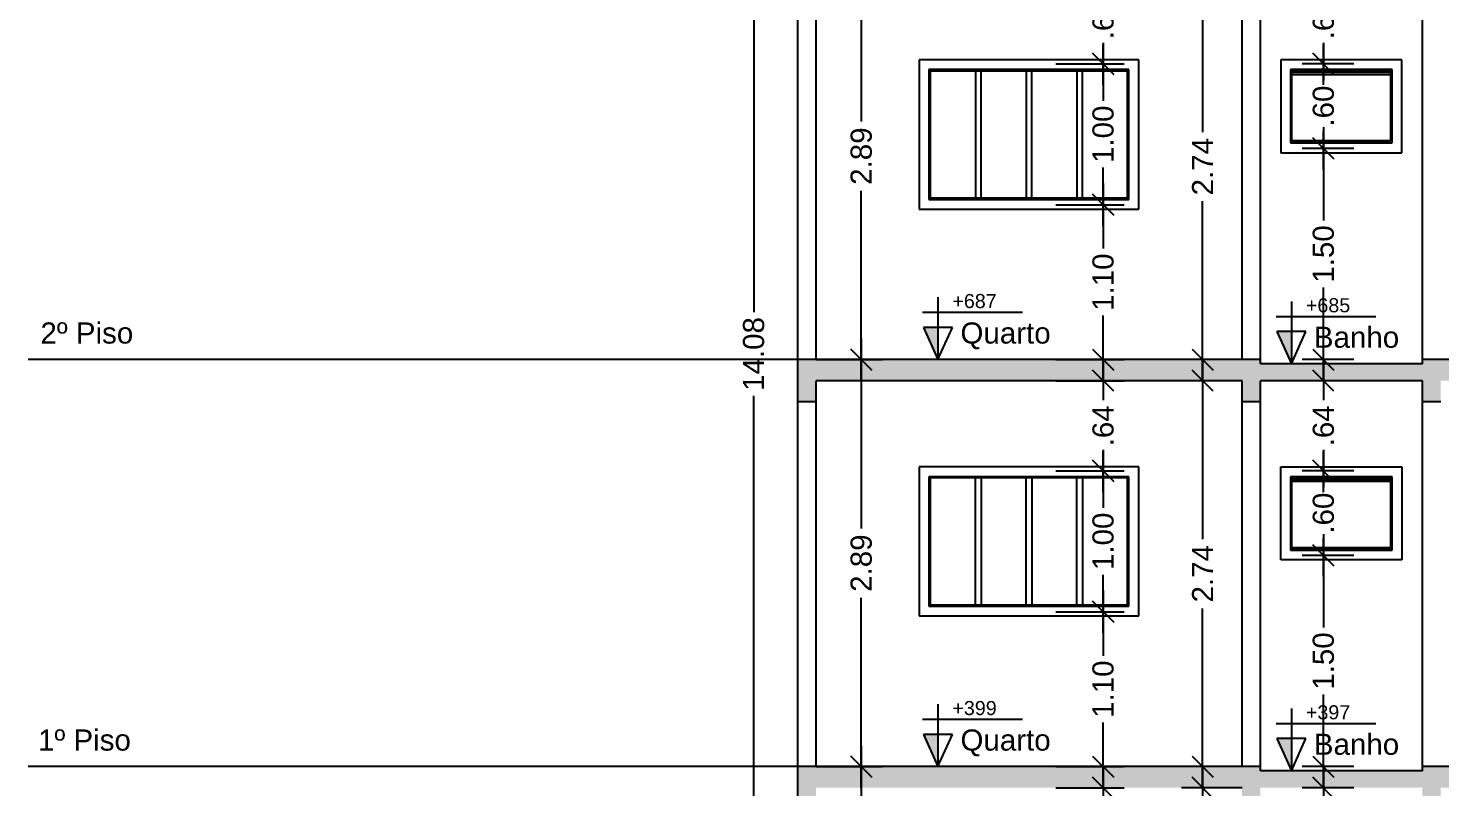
# Model space of a CAD drawing. Extents: x -120 to 1117, y 5 to 675.
# Drawn here: x 99.54 to 109.57, y 88.27 to 93.66 of the extents above; entities that cross this region are included whole.
import ezdxf
from ezdxf.enums import TextEntityAlignment as Align

# ---------------------------------------------------------------- set-up
doc = ezdxf.new("R2010")
doc.units = 0
doc.header["$MEASUREMENT"] = 0
doc.layers.get('0').update_dxf_attribs({"linetype": 'CONTINUOUS'})
doc.layers.get('DEFPOINTS').update_dxf_attribs({"linetype": 'CONTINUOUS'})
for name, color, linetype in [('cota', 1, 'CONTINUOUS'), ('LINVISTA', 4, 'CONTINUOUS'), ('nivel', 4, 'CONTINUOUS'), ('parede', 2, 'CONTINUOUS'), ('texto', 7, 'CONTINUOUS')]:
    doc.layers.add(name, color=color, linetype=linetype)
doc.styles.add('PADRAO_TXT', font='arial.ttf')
doc.styles.get("Standard").update_dxf_attribs({"font": 'arial.ttf'})
doc.dimstyles.new('cotass', dxfattribs={"dimtxt": 0.15, "dimasz": 0.15, "dimexe": 0.15, "dimexo": 0, "dimgap": 0.05, "dimtad": 0, "dimzin": 4, "dimdsep": 46, "dimtxsty": 'Standard', "dimblk": 'OBLIQUE', "dimcen": 0, "dimdle": 0.15, "dimclrd": 256, "dimclrt": 4, "dimadec": 0, "dimazin": 1, "dimtfac": 1, "dimtix": 1, "dimtofl": 0, "dimtmove": 0, "dimatfit": 3, "dimldrblk": 'OPEN30', "dimfxl": 0, "dimtolj": 1, "dimtzin": 0, "dimlwd": -1, "dimarcsym": 0})
pattern_1 = [(45, (89.25, 64.55), (0, 1.000005), [0.14142, -0.28285, 0.07071, -0.42426, 0.14142, -0.3535536]), (135, (89.9, 64.6), (-1.000005, 0), [0.141421, -0.21213, 0.07071, -0.35355, 0.141421, -0.4949816]), (63.435, (89.1, 64.4), (5e-11, 1), [0.1118, -0.4472, 0.1118, -0.447234]), (116.565, (89.1, 64.4), (-4e-10, 1), [0.1118, -0.4472, 0.1118, -0.447234]), (0, (89.1, 64.5), (0, 1), [0.05, -0.4, 0.1, -0.4, 0.05]), (0, (89.1, 64.65), (0, 1), [-0.15, 0.1, -0.4, 0, -0.35, 0]), (0, (89.1, 64.7), (0, 1), [-0.4, 0, -0.3, 0.1, -0.2, 0]), (0, (89.1, 64.85), (0, 1), [-0.2, 0, -0.25, 0.1, -0.45, 0]), (0, (89.1, 65), (0, 1), [-0.2, 0.1, -0.4, 0.1, -0.2, 0]), (0, (89.1, 65.25), (0, 1), [-0.15, 0.1, -0.2, 0, -0.55, 0]), (0, (89.1, 65.3), (0, 1), [-0.2, 0, -0.6, 0.1, -0.1, 0]), (90, (89.15, 64.6), (-1, 6e-17), [-0.3, 0, -0.3, 0, -0.4, 0]), (90, (89.25, 64.4), (-1, 6e-17), [-0.15, 0.1, -0.4, 0, -0.35, 0]), (90, (89.35, 64.4), (-1, 6e-17), [-0.4, 0, -0.35, 0.1, -0.15, 0]), (90, (89.9, 64.4), (-1, 6e-17), [-0.2, 0.1, -0.5, 0.1, -0.1, 0]), (90, (89.2, 64.5), (-1, 6e-17), [-0.3, 0, -0.35, 0, -0.35, 0]), (90, (89.3, 64.5), (-1, 6e-17), [-0.25, 0, -0.55, 0, -0.2, 0]), (90, (89.4, 64.55), (-1, 6e-17), [-0.5, 0, -0.15, 0, -0.35, 0]), (90, (89.45, 64.45), (-1, 6e-17), [-0.45, 0, -0.2, 0, -0.25, 0]), (90, (89.55, 64.6), (-1, 6e-17), [-0.4, 0, -0.15, 0, -0.4, 0]), (90, (89.6, 64.65), (-1, 6e-17), [-0.45, 0, -0.2, 0, -0.35, 0]), (90, (89.65, 64.4), (-1, 6e-17), [-0.6, 0, -0.25, 0, -0.15, 0]), (90, (89.7, 64.55), (-1, 6e-17), [-0.2, 0, -0.4, 0, -0.4, 0]), (90, (89.75, 64.5), (-1, 6e-17), [-0.45, 0, -0.25, 0, -0.3, 0]), (90, (89.8, 64.45), (-1, 6e-17), [-0.4, 0, -0.3, 0, -0.3, 0]), (90, (89.9, 64.5), (-1, 6e-17), [-0.3, 0, -0.3, 0, -0.4, 0]), (90, (90, 64.55), (-1, 6e-17), [-0.4, 0, -0.2, 0, -0.4, 0]), (90, (90.05, 64.6), (-1, 6e-17), [-0.15, 0, -0.6, 0, -0.25, 0])]

# ---------------------------------------------------------------- blocks, each defined once
blk = doc.blocks.new('_Oblique')
at = {"color": 0, "linetype": 'ByBlock', "lineweight": -2}
blk.add_line((-0.5, -0.5), (0.5, 0.5), dxfattribs=at)
blk = doc.blocks.new('*D603')
at = {"layer": 'cota', "transparency": 16777216}
for p, q in [((107.881, 88.422), (107.881, 87.148)), ((107.881, 85.382), (107.881, 86.656))]:
    blk.add_line(p, q, dxfattribs=at)
at = {"layer": 'cota', "color": 0, "lineweight": -2, "transparency": 16777216}
for p, q in [((108.162, 88.272), (107.731, 88.272)), ((108.162, 85.532), (107.731, 85.532))]:
    blk.add_line(p, q, dxfattribs=at)
at = {"layer": 'DEFPOINTS', "color": 0, "transparency": 16777216}
for p in [(107.881, 88.272), (108.162, 88.272), (108.162, 85.532)]:
    blk.add_point(p, dxfattribs=at)
at = {"layer": 'cota', "transparency": 16777216, "xscale": 0.15, "yscale": 0.15, "zscale": 0.15}
for p, rotation in [((107.881, 88.272), 90), ((107.881, 85.532), 270)]:
    blk.add_blockref('_Oblique', p, dxfattribs=dict(at, rotation=rotation))
at = {"layer": 'cota', "color": 4, "transparency": 16777216, "insert": (107.881, 86.902), "char_height": 0.15, "attachment_point": 5, "rotation": 90}
blk.add_mtext('\\A1;2.74', dxfattribs=at)
blk = doc.blocks.new('_Open30')
at = {"color": 0, "linetype": 'ByBlock', "lineweight": -2}
for p, q in [((-1, 0.268), (0, 0)), ((0, 0), (-1, -0.268)), ((0, 0), (-1, 0))]:
    blk.add_line(p, q, dxfattribs=at)
blk = doc.blocks.new('*D606')
at = {"layer": 'cota', "transparency": 16777216}
for p, q in [((107.175, 88.422), (107.175, 88.133)), ((107.175, 87.482), (107.175, 87.771))]:
    blk.add_line(p, q, dxfattribs=at)
at = {"layer": 'cota', "color": 0, "lineweight": -2, "transparency": 16777216}
for p, q in [((106.84, 88.272), (107.325, 88.272)), ((106.84, 87.632), (107.325, 87.632))]:
    blk.add_line(p, q, dxfattribs=at)
at = {"layer": 'DEFPOINTS', "color": 0, "transparency": 16777216}
for p in [(106.84, 88.272), (107.175, 88.272), (106.84, 87.632)]:
    blk.add_point(p, dxfattribs=at)
at = {"layer": 'cota', "transparency": 16777216, "xscale": 0.15, "yscale": 0.15, "zscale": 0.15}
for p, rotation in [((107.175, 88.272), 90), ((107.175, 87.632), 270)]:
    blk.add_blockref('_Oblique', p, dxfattribs=dict(at, rotation=rotation))
at = {"layer": 'cota', "color": 4, "transparency": 16777216, "insert": (107.175, 87.952), "char_height": 0.15, "attachment_point": 5, "rotation": 90}
blk.add_mtext('\\A1;.64', dxfattribs=at)
blk = doc.blocks.new('*D612')
at = {"layer": 'cota', "transparency": 16777216}
for p, q in [((108.739, 88.422), (108.739, 88.133)), ((108.739, 87.482), (108.739, 87.771))]:
    blk.add_line(p, q, dxfattribs=at)
at = {"layer": 'cota', "color": 0, "lineweight": -2, "transparency": 16777216}
for p, q in [((108.954, 88.272), (108.589, 88.272)), ((108.954, 87.632), (108.589, 87.632))]:
    blk.add_line(p, q, dxfattribs=at)
at = {"layer": 'DEFPOINTS', "color": 0, "transparency": 16777216}
for p in [(108.739, 88.272), (108.954, 88.272), (108.954, 87.632)]:
    blk.add_point(p, dxfattribs=at)
at = {"layer": 'cota', "transparency": 16777216, "xscale": 0.15, "yscale": 0.15, "zscale": 0.15}
for p, rotation in [((108.739, 88.272), 90), ((108.739, 87.632), 270)]:
    blk.add_blockref('_Oblique', p, dxfattribs=dict(at, rotation=rotation))
at = {"layer": 'cota', "color": 4, "transparency": 16777216, "insert": (108.739, 87.952), "char_height": 0.15, "attachment_point": 5, "rotation": 90}
blk.add_mtext('\\A1;.64', dxfattribs=at)
blk = doc.blocks.new('*D613')
at = {"layer": 'cota', "transparency": 16777216}
for p, q in [((105.458, 88.572), (105.458, 87.223)), ((105.458, 85.382), (105.458, 86.731))]:
    blk.add_line(p, q, dxfattribs=at)
at = {"layer": 'cota', "color": 0, "lineweight": -2, "transparency": 16777216}
for p, q in [((105.137, 88.422), (105.608, 88.422)), ((105.137, 85.532), (105.608, 85.532))]:
    blk.add_line(p, q, dxfattribs=at)
at = {"layer": 'DEFPOINTS', "color": 0, "transparency": 16777216}
for p in [(105.137, 88.422), (105.458, 88.422), (105.137, 85.532)]:
    blk.add_point(p, dxfattribs=at)
at = {"layer": 'cota', "transparency": 16777216, "xscale": 0.15, "yscale": 0.15, "zscale": 0.15}
for p, rotation in [((105.458, 88.422), 90), ((105.458, 85.532), 270)]:
    blk.add_blockref('_Oblique', p, dxfattribs=dict(at, rotation=rotation))
at = {"layer": 'cota', "color": 4, "transparency": 16777216, "insert": (105.458, 86.977), "char_height": 0.15, "attachment_point": 5, "rotation": 90}
blk.add_mtext('\\A1;2.89', dxfattribs=at)
blk = doc.blocks.new('*D634')
at = {"layer": 'cota', "transparency": 16777216}
for p, q in [((107.881, 91.312), (107.881, 90.038)), ((107.881, 88.272), (107.881, 89.546))]:
    blk.add_line(p, q, dxfattribs=at)
at = {"layer": 'cota', "color": 0, "lineweight": -2, "transparency": 16777216}
for p, q in [((108.162, 91.162), (107.731, 91.162)), ((108.162, 88.422), (107.731, 88.422))]:
    blk.add_line(p, q, dxfattribs=at)
at = {"layer": 'DEFPOINTS', "color": 0, "transparency": 16777216}
for p in [(107.881, 91.162), (108.162, 91.162), (108.162, 88.422)]:
    blk.add_point(p, dxfattribs=at)
at = {"layer": 'cota', "transparency": 16777216, "xscale": 0.15, "yscale": 0.15, "zscale": 0.15}
for p, rotation in [((107.881, 91.162), 90), ((107.881, 88.422), 270)]:
    blk.add_blockref('_Oblique', p, dxfattribs=dict(at, rotation=rotation))
at = {"layer": 'cota', "color": 4, "transparency": 16777216, "insert": (107.881, 89.792), "char_height": 0.15, "attachment_point": 5, "rotation": 90}
blk.add_mtext('\\A1;2.74', dxfattribs=at)
blk = doc.blocks.new('*D635')
at = {"layer": 'cota', "transparency": 16777216}
for p, q in [((107.175, 89.672), (107.175, 89.21)), ((107.175, 88.272), (107.175, 88.735))]:
    blk.add_line(p, q, dxfattribs=at)
at = {"layer": 'cota', "color": 0, "lineweight": -2, "transparency": 16777216}
for p, q in [((106.84, 89.522), (107.325, 89.522)), ((106.84, 88.422), (107.325, 88.422))]:
    blk.add_line(p, q, dxfattribs=at)
at = {"layer": 'DEFPOINTS', "color": 0, "transparency": 16777216}
for p in [(106.84, 89.522), (107.175, 89.522), (106.84, 88.422)]:
    blk.add_point(p, dxfattribs=at)
at = {"layer": 'cota', "transparency": 16777216, "xscale": 0.15, "yscale": 0.15, "zscale": 0.15}
for p, rotation in [((107.175, 89.522), 90), ((107.175, 88.422), 270)]:
    blk.add_blockref('_Oblique', p, dxfattribs=dict(at, rotation=rotation))
at = {"layer": 'cota', "color": 4, "transparency": 16777216, "insert": (107.175, 88.972), "char_height": 0.15, "attachment_point": 5, "rotation": 90}
blk.add_mtext('\\A1;1.10', dxfattribs=at)
blk = doc.blocks.new('*D636')
at = {"layer": 'cota', "transparency": 16777216}
for p, q in [((107.175, 90.672), (107.175, 90.26)), ((107.175, 89.372), (107.175, 89.785))]:
    blk.add_line(p, q, dxfattribs=at)
at = {"layer": 'cota', "color": 0, "lineweight": -2, "transparency": 16777216}
for p, q in [((106.84, 90.522), (107.325, 90.522)), ((106.84, 89.522), (107.325, 89.522))]:
    blk.add_line(p, q, dxfattribs=at)
at = {"layer": 'DEFPOINTS', "color": 0, "transparency": 16777216}
for p in [(106.84, 90.522), (107.175, 90.522), (106.84, 89.522)]:
    blk.add_point(p, dxfattribs=at)
at = {"layer": 'cota', "transparency": 16777216, "xscale": 0.15, "yscale": 0.15, "zscale": 0.15}
for p, rotation in [((107.175, 90.522), 90), ((107.175, 89.522), 270)]:
    blk.add_blockref('_Oblique', p, dxfattribs=dict(at, rotation=rotation))
at = {"layer": 'cota', "color": 4, "transparency": 16777216, "insert": (107.175, 90.022), "char_height": 0.15, "attachment_point": 5, "rotation": 90}
blk.add_mtext('\\A1;1.00', dxfattribs=at)
blk = doc.blocks.new('*D637')
at = {"layer": 'cota', "transparency": 16777216}
for p, q in [((107.175, 91.312), (107.175, 91.023)), ((107.175, 90.372), (107.175, 90.661))]:
    blk.add_line(p, q, dxfattribs=at)
at = {"layer": 'cota', "color": 0, "lineweight": -2, "transparency": 16777216}
for p, q in [((106.84, 91.162), (107.325, 91.162)), ((106.84, 90.522), (107.325, 90.522))]:
    blk.add_line(p, q, dxfattribs=at)
at = {"layer": 'DEFPOINTS', "color": 0, "transparency": 16777216}
for p in [(106.84, 91.162), (107.175, 91.162), (106.84, 90.522)]:
    blk.add_point(p, dxfattribs=at)
at = {"layer": 'cota', "transparency": 16777216, "xscale": 0.15, "yscale": 0.15, "zscale": 0.15}
for p, rotation in [((107.175, 91.162), 90), ((107.175, 90.522), 270)]:
    blk.add_blockref('_Oblique', p, dxfattribs=dict(at, rotation=rotation))
at = {"layer": 'cota', "color": 4, "transparency": 16777216, "insert": (107.175, 90.842), "char_height": 0.15, "attachment_point": 5, "rotation": 90}
blk.add_mtext('\\A1;.64', dxfattribs=at)
blk = doc.blocks.new('*D641')
at = {"layer": 'cota', "transparency": 16777216}
for p, q in [((108.739, 90.072), (108.739, 89.41)), ((108.739, 88.272), (108.739, 88.935))]:
    blk.add_line(p, q, dxfattribs=at)
at = {"layer": 'cota', "color": 0, "lineweight": -2, "transparency": 16777216}
for p, q in [((108.954, 89.922), (108.589, 89.922)), ((108.954, 88.422), (108.589, 88.422))]:
    blk.add_line(p, q, dxfattribs=at)
at = {"layer": 'DEFPOINTS', "color": 0, "transparency": 16777216}
for p in [(108.739, 89.922), (108.954, 89.922), (108.954, 88.422)]:
    blk.add_point(p, dxfattribs=at)
at = {"layer": 'cota', "transparency": 16777216, "xscale": 0.15, "yscale": 0.15, "zscale": 0.15}
for p, rotation in [((108.739, 89.922), 90), ((108.739, 88.422), 270)]:
    blk.add_blockref('_Oblique', p, dxfattribs=dict(at, rotation=rotation))
at = {"layer": 'cota', "color": 4, "transparency": 16777216, "insert": (108.739, 89.172), "char_height": 0.15, "attachment_point": 5, "rotation": 90}
blk.add_mtext('\\A1;1.50', dxfattribs=at)
blk = doc.blocks.new('*D642')
at = {"layer": 'cota', "transparency": 16777216}
for p, q in [((108.739, 90.672), (108.739, 90.403)), ((108.739, 89.772), (108.739, 90.041))]:
    blk.add_line(p, q, dxfattribs=at)
at = {"layer": 'cota', "color": 0, "lineweight": -2, "transparency": 16777216}
for p, q in [((108.954, 90.522), (108.589, 90.522)), ((108.954, 89.922), (108.589, 89.922))]:
    blk.add_line(p, q, dxfattribs=at)
at = {"layer": 'DEFPOINTS', "color": 0, "transparency": 16777216}
for p in [(108.739, 90.522), (108.954, 90.522), (108.954, 89.922)]:
    blk.add_point(p, dxfattribs=at)
at = {"layer": 'cota', "transparency": 16777216, "xscale": 0.15, "yscale": 0.15, "zscale": 0.15}
for p, rotation in [((108.739, 90.522), 90), ((108.739, 89.922), 270)]:
    blk.add_blockref('_Oblique', p, dxfattribs=dict(at, rotation=rotation))
at = {"layer": 'cota', "color": 4, "transparency": 16777216, "insert": (108.739, 90.222), "char_height": 0.15, "attachment_point": 5, "rotation": 90}
blk.add_mtext('\\A1;.60', dxfattribs=at)
blk = doc.blocks.new('*D643')
at = {"layer": 'cota', "transparency": 16777216}
for p, q in [((108.739, 91.312), (108.739, 91.023)), ((108.739, 90.372), (108.739, 90.661))]:
    blk.add_line(p, q, dxfattribs=at)
at = {"layer": 'cota', "color": 0, "lineweight": -2, "transparency": 16777216}
for p, q in [((108.954, 91.162), (108.589, 91.162)), ((108.954, 90.522), (108.589, 90.522))]:
    blk.add_line(p, q, dxfattribs=at)
at = {"layer": 'DEFPOINTS', "color": 0, "transparency": 16777216}
for p in [(108.739, 91.162), (108.954, 91.162), (108.954, 90.522)]:
    blk.add_point(p, dxfattribs=at)
at = {"layer": 'cota', "transparency": 16777216, "xscale": 0.15, "yscale": 0.15, "zscale": 0.15}
for p, rotation in [((108.739, 91.162), 90), ((108.739, 90.522), 270)]:
    blk.add_blockref('_Oblique', p, dxfattribs=dict(at, rotation=rotation))
at = {"layer": 'cota', "color": 4, "transparency": 16777216, "insert": (108.739, 90.842), "char_height": 0.15, "attachment_point": 5, "rotation": 90}
blk.add_mtext('\\A1;.64', dxfattribs=at)
blk = doc.blocks.new('*D644')
at = {"layer": 'cota', "transparency": 16777216}
for p, q in [((105.458, 91.462), (105.458, 90.113)), ((105.458, 88.272), (105.458, 89.621))]:
    blk.add_line(p, q, dxfattribs=at)
at = {"layer": 'cota', "color": 0, "lineweight": -2, "transparency": 16777216}
for p, q in [((105.137, 91.312), (105.608, 91.312)), ((105.137, 88.422), (105.608, 88.422))]:
    blk.add_line(p, q, dxfattribs=at)
at = {"layer": 'DEFPOINTS', "color": 0, "transparency": 16777216}
for p in [(105.137, 91.312), (105.458, 91.312), (105.137, 88.422)]:
    blk.add_point(p, dxfattribs=at)
at = {"layer": 'cota', "transparency": 16777216, "xscale": 0.15, "yscale": 0.15, "zscale": 0.15}
for p, rotation in [((105.458, 91.312), 90), ((105.458, 88.422), 270)]:
    blk.add_blockref('_Oblique', p, dxfattribs=dict(at, rotation=rotation))
at = {"layer": 'cota', "color": 4, "transparency": 16777216, "insert": (105.458, 89.867), "char_height": 0.15, "attachment_point": 5, "rotation": 90}
blk.add_mtext('\\A1;2.89', dxfattribs=at)
blk = doc.blocks.new('*D576')
at = {"layer": 'cota', "transparency": 16777216}
for p, q in [((107.881, 94.202), (107.881, 92.928)), ((107.881, 91.162), (107.881, 92.436))]:
    blk.add_line(p, q, dxfattribs=at)
at = {"layer": 'cota', "color": 0, "lineweight": -2, "transparency": 16777216}
for p, q in [((108.162, 94.052), (107.731, 94.052)), ((108.162, 91.312), (107.731, 91.312))]:
    blk.add_line(p, q, dxfattribs=at)
at = {"layer": 'DEFPOINTS', "color": 0, "transparency": 16777216}
for p in [(107.881, 94.052), (108.162, 94.052), (108.162, 91.312)]:
    blk.add_point(p, dxfattribs=at)
at = {"layer": 'cota', "transparency": 16777216, "xscale": 0.15, "yscale": 0.15, "zscale": 0.15}
for p, rotation in [((107.881, 94.052), 90), ((107.881, 91.312), 270)]:
    blk.add_blockref('_Oblique', p, dxfattribs=dict(at, rotation=rotation))
at = {"layer": 'cota', "color": 4, "transparency": 16777216, "insert": (107.881, 92.682), "char_height": 0.15, "attachment_point": 5, "rotation": 90}
blk.add_mtext('\\A1;2.74', dxfattribs=at)
blk = doc.blocks.new('*D577')
at = {"layer": 'cota', "transparency": 16777216}
for p, q in [((107.175, 92.562), (107.175, 92.1)), ((107.175, 91.162), (107.175, 91.625))]:
    blk.add_line(p, q, dxfattribs=at)
at = {"layer": 'cota', "color": 0, "lineweight": -2, "transparency": 16777216}
for p, q in [((106.84, 92.412), (107.325, 92.412)), ((106.84, 91.312), (107.325, 91.312))]:
    blk.add_line(p, q, dxfattribs=at)
at = {"layer": 'DEFPOINTS', "color": 0, "transparency": 16777216}
for p in [(106.84, 92.412), (107.175, 92.412), (106.84, 91.312)]:
    blk.add_point(p, dxfattribs=at)
at = {"layer": 'cota', "transparency": 16777216, "xscale": 0.15, "yscale": 0.15, "zscale": 0.15}
for p, rotation in [((107.175, 92.412), 90), ((107.175, 91.312), 270)]:
    blk.add_blockref('_Oblique', p, dxfattribs=dict(at, rotation=rotation))
at = {"layer": 'cota', "color": 4, "transparency": 16777216, "insert": (107.175, 91.862), "char_height": 0.15, "attachment_point": 5, "rotation": 90}
blk.add_mtext('\\A1;1.10', dxfattribs=at)
blk = doc.blocks.new('*D578')
at = {"layer": 'cota', "transparency": 16777216}
for p, q in [((107.175, 93.562), (107.175, 93.15)), ((107.175, 92.262), (107.175, 92.675))]:
    blk.add_line(p, q, dxfattribs=at)
at = {"layer": 'cota', "color": 0, "lineweight": -2, "transparency": 16777216}
for p, q in [((106.84, 93.412), (107.325, 93.412)), ((106.84, 92.412), (107.325, 92.412))]:
    blk.add_line(p, q, dxfattribs=at)
at = {"layer": 'DEFPOINTS', "color": 0, "transparency": 16777216}
for p in [(106.84, 93.412), (107.175, 93.412), (106.84, 92.412)]:
    blk.add_point(p, dxfattribs=at)
at = {"layer": 'cota', "transparency": 16777216, "xscale": 0.15, "yscale": 0.15, "zscale": 0.15}
for p, rotation in [((107.175, 93.412), 90), ((107.175, 92.412), 270)]:
    blk.add_blockref('_Oblique', p, dxfattribs=dict(at, rotation=rotation))
at = {"layer": 'cota', "color": 4, "transparency": 16777216, "insert": (107.175, 92.912), "char_height": 0.15, "attachment_point": 5, "rotation": 90}
blk.add_mtext('\\A1;1.00', dxfattribs=at)
blk = doc.blocks.new('*D579')
at = {"layer": 'cota', "transparency": 16777216}
for p, q in [((107.175, 94.202), (107.175, 93.913)), ((107.175, 93.262), (107.175, 93.551))]:
    blk.add_line(p, q, dxfattribs=at)
at = {"layer": 'cota', "color": 0, "lineweight": -2, "transparency": 16777216}
for p, q in [((106.785, 94.052), (107.325, 94.052)), ((106.84, 93.412), (107.325, 93.412))]:
    blk.add_line(p, q, dxfattribs=at)
at = {"layer": 'DEFPOINTS', "color": 0, "transparency": 16777216}
for p in [(106.785, 94.052), (107.175, 94.052), (106.84, 93.412)]:
    blk.add_point(p, dxfattribs=at)
at = {"layer": 'cota', "transparency": 16777216, "xscale": 0.15, "yscale": 0.15, "zscale": 0.15}
for p, rotation in [((107.175, 94.052), 90), ((107.175, 93.412), 270)]:
    blk.add_blockref('_Oblique', p, dxfattribs=dict(at, rotation=rotation))
at = {"layer": 'cota', "color": 4, "transparency": 16777216, "insert": (107.175, 93.732), "char_height": 0.15, "attachment_point": 5, "rotation": 90}
blk.add_mtext('\\A1;.64', dxfattribs=at)
blk = doc.blocks.new('*D583')
at = {"layer": 'cota', "transparency": 16777216}
for p, q in [((108.739, 92.962), (108.739, 92.3)), ((108.739, 91.162), (108.739, 91.825))]:
    blk.add_line(p, q, dxfattribs=at)
at = {"layer": 'cota', "color": 0, "lineweight": -2, "transparency": 16777216}
for p, q in [((108.954, 92.812), (108.589, 92.812)), ((108.954, 91.312), (108.589, 91.312))]:
    blk.add_line(p, q, dxfattribs=at)
at = {"layer": 'DEFPOINTS', "color": 0, "transparency": 16777216}
for p in [(108.739, 92.812), (108.954, 92.812), (108.954, 91.312)]:
    blk.add_point(p, dxfattribs=at)
at = {"layer": 'cota', "transparency": 16777216, "xscale": 0.15, "yscale": 0.15, "zscale": 0.15}
for p, rotation in [((108.739, 92.812), 90), ((108.739, 91.312), 270)]:
    blk.add_blockref('_Oblique', p, dxfattribs=dict(at, rotation=rotation))
at = {"layer": 'cota', "color": 4, "transparency": 16777216, "insert": (108.739, 92.062), "char_height": 0.15, "attachment_point": 5, "rotation": 90}
blk.add_mtext('\\A1;1.50', dxfattribs=at)
blk = doc.blocks.new('*D584')
at = {"layer": 'cota', "transparency": 16777216}
for p, q in [((108.739, 93.562), (108.739, 93.293)), ((108.739, 92.662), (108.739, 92.931))]:
    blk.add_line(p, q, dxfattribs=at)
at = {"layer": 'cota', "color": 0, "lineweight": -2, "transparency": 16777216}
for p, q in [((108.954, 93.412), (108.589, 93.412)), ((108.954, 92.812), (108.589, 92.812))]:
    blk.add_line(p, q, dxfattribs=at)
at = {"layer": 'DEFPOINTS', "color": 0, "transparency": 16777216}
for p in [(108.739, 93.412), (108.954, 93.412), (108.954, 92.812)]:
    blk.add_point(p, dxfattribs=at)
at = {"layer": 'cota', "transparency": 16777216, "xscale": 0.15, "yscale": 0.15, "zscale": 0.15}
for p, rotation in [((108.739, 93.412), 90), ((108.739, 92.812), 270)]:
    blk.add_blockref('_Oblique', p, dxfattribs=dict(at, rotation=rotation))
at = {"layer": 'cota', "color": 4, "transparency": 16777216, "insert": (108.739, 93.112), "char_height": 0.15, "attachment_point": 5, "rotation": 90}
blk.add_mtext('\\A1;.60', dxfattribs=at)
blk = doc.blocks.new('*D585')
at = {"layer": 'cota', "transparency": 16777216}
for p, q in [((108.739, 94.202), (108.739, 93.913)), ((108.739, 93.262), (108.739, 93.551))]:
    blk.add_line(p, q, dxfattribs=at)
at = {"layer": 'cota', "color": 0, "lineweight": -2, "transparency": 16777216}
for p, q in [((108.954, 94.052), (108.589, 94.052)), ((108.954, 93.412), (108.589, 93.412))]:
    blk.add_line(p, q, dxfattribs=at)
at = {"layer": 'DEFPOINTS', "color": 0, "transparency": 16777216}
for p in [(108.739, 94.052), (108.954, 94.052), (108.954, 93.412)]:
    blk.add_point(p, dxfattribs=at)
at = {"layer": 'cota', "transparency": 16777216, "xscale": 0.15, "yscale": 0.15, "zscale": 0.15}
for p, rotation in [((108.739, 94.052), 90), ((108.739, 93.412), 270)]:
    blk.add_blockref('_Oblique', p, dxfattribs=dict(at, rotation=rotation))
at = {"layer": 'cota', "color": 4, "transparency": 16777216, "insert": (108.739, 93.732), "char_height": 0.15, "attachment_point": 5, "rotation": 90}
blk.add_mtext('\\A1;.64', dxfattribs=at)
blk = doc.blocks.new('*D586')
at = {"layer": 'cota', "transparency": 16777216}
for p, q in [((105.458, 94.352), (105.458, 93.003)), ((105.458, 91.162), (105.458, 92.511))]:
    blk.add_line(p, q, dxfattribs=at)
at = {"layer": 'cota', "color": 0, "lineweight": -2, "transparency": 16777216}
for p, q in [((105.137, 94.202), (105.608, 94.202)), ((105.137, 91.312), (105.608, 91.312))]:
    blk.add_line(p, q, dxfattribs=at)
at = {"layer": 'DEFPOINTS', "color": 0, "transparency": 16777216}
for p in [(105.137, 94.202), (105.458, 94.202), (105.137, 91.312)]:
    blk.add_point(p, dxfattribs=at)
at = {"layer": 'cota', "transparency": 16777216, "xscale": 0.15, "yscale": 0.15, "zscale": 0.15}
for p, rotation in [((105.458, 94.202), 90), ((105.458, 91.312), 270)]:
    blk.add_blockref('_Oblique', p, dxfattribs=dict(at, rotation=rotation))
at = {"layer": 'cota', "color": 4, "transparency": 16777216, "insert": (105.458, 92.757), "char_height": 0.15, "attachment_point": 5, "rotation": 90}
blk.add_mtext('\\A1;2.89', dxfattribs=at)
blk = doc.blocks.new('*D747')
at = {"layer": 'cota', "transparency": 16777216}
for p, q in [((104.694, 98.542), (104.694, 91.649)), ((104.694, 84.162), (104.694, 91.056))]:
    blk.add_line(p, q, dxfattribs=at)
at = {"layer": 'cota', "color": 0, "lineweight": -2, "transparency": 16777216}
for p, q in [((105.007, 98.392), (104.544, 98.392)), ((105.007, 84.312), (104.544, 84.312))]:
    blk.add_line(p, q, dxfattribs=at)
at = {"layer": 'DEFPOINTS', "color": 0, "transparency": 16777216}
for p in [(104.694, 98.392), (105.007, 98.392), (105.007, 84.312)]:
    blk.add_point(p, dxfattribs=at)
at = {"layer": 'cota', "transparency": 16777216, "xscale": 0.15, "yscale": 0.15, "zscale": 0.15}
for p, rotation in [((104.694, 98.392), 90), ((104.694, 84.312), 270)]:
    blk.add_blockref('_Oblique', p, dxfattribs=dict(at, rotation=rotation))
at = {"layer": 'cota', "color": 4, "transparency": 16777216, "insert": (104.694, 91.352), "char_height": 0.15, "attachment_point": 5, "rotation": 90}
blk.add_mtext('\\A1;14.08', dxfattribs=at)
blk = doc.blocks.new('Nivel-L')
at = {"layer": 'nivel'}
blk.add_hatch(color=256, dxfattribs=at).paths.add_polyline_path([(0, 0), (0.103, 0.229), (0, 0.229)])
for p, q in [((0, 0.443), (0, 0)), ((0.109, 0.336), (-0.6, 0.336)), ((0, 0), (-0.103, 0.229)), ((-0.103, 0.229), (0.103, 0.229)), ((0.103, 0.229), (0, 0))]:
    blk.add_line(p, q, dxfattribs=at)

msp = doc.modelspace()

# ---------------------------------------------------------------- hatches: boundary and pattern name
at = {"layer": 'LINVISTA'}
h = msp.add_hatch(dxfattribs=at)
h.set_pattern_fill('CONCRETO', color=256, style=0)
h.set_pattern_definition(pattern_1)
h.paths.add_polyline_path([(122.877, 91.312), (119.592, 91.312), (119.592, 91.282), (118.442, 91.282), (118.442, 91.312), (113.302, 91.312), (113.302, 91.282), (112.202, 91.282), (112.202, 91.312), (109.442, 91.312), (109.442, 91.282), (108.292, 91.282), (108.292, 91.312), (105.007, 91.312), (105.007, 91.012), (105.137, 91.012), (105.137, 91.162), (108.162, 91.162), (108.162, 91.012), (108.292, 91.012), (108.292, 91.162), (109.442, 91.162), (109.442, 91.012), (109.572, 91.012), (109.572, 91.162), (112.072, 91.162), (112.072, 91.012), (112.202, 91.012), (112.202, 91.162), (113.302, 91.162), (113.302, 91.012), (113.432, 91.012), (113.432, 91.162), (116.032, 91.162), (116.032, 91.012), (116.162, 91.012), (116.162, 91.162), (118.312, 91.162), (118.312, 91.012), (118.442, 91.012), (118.442, 91.162), (119.592, 91.162), (119.592, 91.012), (119.722, 91.012), (119.722, 91.162), (122.747, 91.162), (122.747, 91.012), (122.877, 91.012)])
h = msp.add_hatch(dxfattribs=at)
h.set_pattern_fill('CONCRETO', color=256, style=0)
h.set_pattern_definition(pattern_1)
h.paths.add_polyline_path([(122.877, 88.422), (119.592, 88.422), (119.592, 88.392), (118.442, 88.392), (118.442, 88.422), (113.302, 88.422), (113.302, 88.392), (112.202, 88.392), (112.202, 88.422), (109.442, 88.422), (109.442, 88.392), (108.292, 88.392), (108.292, 88.422), (105.007, 88.422), (105.007, 88.122), (105.137, 88.122), (105.137, 88.272), (108.162, 88.272), (108.162, 88.122), (108.292, 88.122), (108.292, 88.272), (109.442, 88.272), (109.442, 88.122), (109.572, 88.122), (109.572, 88.272), (112.072, 88.272), (112.072, 88.122), (112.202, 88.122), (112.202, 88.272), (113.302, 88.272), (113.302, 88.122), (113.432, 88.122), (113.432, 88.272), (116.032, 88.272), (116.032, 88.122), (116.162, 88.122), (116.162, 88.272), (118.312, 88.272), (118.312, 88.122), (118.442, 88.122), (118.442, 88.272), (119.592, 88.272), (119.592, 88.122), (119.722, 88.122), (119.722, 88.272), (122.747, 88.272), (122.747, 88.122), (122.877, 88.122)])

# ---------------------------------------------------------------- linework, layer by layer
for p, q in [((107.429, 93.441), (105.868, 93.441)), ((105.868, 93.441), (105.868, 92.381)), ((107.357, 93.372), (105.937, 93.372)), ((105.937, 93.372), (105.937, 92.45)), ((107.357, 92.45), (107.357, 93.372)), ((107.429, 92.381), (107.429, 93.441)), ((109.295, 93.441), (108.437, 93.441)), ((108.437, 93.441), (108.437, 92.78)), ((109.226, 93.372), (108.506, 93.372)), ((108.506, 93.372), (108.506, 92.852)), ((109.226, 92.852), (109.226, 93.372)), ((109.295, 92.78), (109.295, 93.441)), ((107.349, 93.361), (105.948, 93.361)), ((105.948, 93.361), (105.948, 92.461)), ((106.269, 93.361), (106.269, 92.461)), ((106.308, 92.461), (106.308, 93.361)), ((106.629, 93.361), (106.629, 92.461)), ((106.668, 92.461), (106.668, 93.361)), ((106.989, 93.361), (106.989, 92.461)), ((107.028, 92.461), (107.028, 93.361)), ((107.349, 92.461), (107.349, 93.361)), ((108.514, 92.86), (108.514, 93.361)), ((108.514, 93.361), (109.215, 93.361)), ((109.215, 93.35), (108.514, 93.35)), ((108.514, 93.336), (109.215, 93.336)), ((109.215, 93.361), (109.215, 92.86)), ((108.514, 92.868), (109.215, 92.868)), ((108.437, 92.78), (109.295, 92.78)), ((108.506, 92.852), (109.226, 92.852)), ((109.215, 92.86), (108.514, 92.86)), ((105.868, 92.381), (107.429, 92.381)), ((105.937, 92.45), (107.357, 92.45)), ((105.948, 92.461), (107.349, 92.461)), ((105.007, 91.312), (99.543, 91.312)), ((107.429, 90.55), (105.868, 90.55)), ((105.868, 90.55), (105.868, 89.492)), ((107.357, 90.48), (105.937, 90.48)), ((105.937, 90.48), (105.937, 89.561)), ((107.349, 90.472), (105.948, 90.472)), ((105.948, 90.472), (105.948, 89.57)), ((106.269, 89.57), (106.269, 90.472)), ((106.308, 90.472), (106.308, 89.57)), ((106.629, 89.57), (106.629, 90.472)), ((106.668, 90.472), (106.668, 89.57)), ((106.989, 89.57), (106.989, 90.472)), ((107.028, 90.472), (107.028, 89.57)), ((107.349, 89.57), (107.349, 90.472)), ((107.357, 89.561), (107.357, 90.48)), ((107.429, 89.492), (107.429, 90.55)), ((108.437, 90.55), (109.295, 90.55)), ((108.437, 89.891), (108.437, 90.55)), ((109.226, 90.48), (108.506, 90.48)), ((108.506, 90.48), (108.506, 89.96)), ((108.514, 90.472), (109.215, 90.472)), ((108.514, 89.971), (108.514, 90.472)), ((108.514, 90.461), (109.215, 90.461)), ((109.215, 90.472), (109.215, 89.971)), ((109.226, 89.96), (109.226, 90.48)), ((109.295, 90.55), (109.295, 89.891)), ((109.215, 90.447), (108.514, 90.447)), ((108.506, 89.96), (109.226, 89.96)), ((108.514, 89.977), (109.215, 89.977)), ((109.215, 89.971), (108.514, 89.971)), ((109.295, 89.891), (108.437, 89.891)), ((105.937, 89.561), (107.357, 89.561)), ((105.948, 89.57), (107.349, 89.57)), ((105.868, 89.492), (107.429, 89.492)), ((105.007, 88.422), (99.543, 88.422))]:
    msp.add_line(p, q, dxfattribs=at)
at = {"layer": 'parede'}
for p, q in [((105.007, 84.312), (105.007, 96.952)), ((105.137, 91.312), (105.137, 94.052)), ((108.162, 91.312), (108.162, 94.052)), ((108.292, 91.282), (108.292, 94.052)), ((109.442, 91.282), (109.442, 94.052)), ((108.292, 91.312), (105.007, 91.312)), ((109.442, 91.282), (108.292, 91.282)), ((112.202, 91.312), (109.442, 91.312)), ((105.137, 88.422), (105.137, 91.162)), ((108.162, 91.162), (105.137, 91.162)), ((108.162, 88.422), (108.162, 91.162)), ((108.292, 88.392), (108.292, 91.162)), ((109.442, 91.162), (108.292, 91.162)), ((109.442, 88.392), (109.442, 91.162)), ((105.137, 91.012), (105.007, 91.012)), ((108.292, 91.012), (108.162, 91.012)), ((109.572, 91.012), (109.442, 91.012)), ((108.292, 88.422), (105.007, 88.422)), ((109.442, 88.392), (108.292, 88.392)), ((112.202, 88.422), (109.442, 88.422))]:
    msp.add_line(p, q, dxfattribs=at)

# ---------------------------------------------------------------- block references
at = {"layer": 'LINVISTA', "xscale": -1}
for p in [(106.002, 91.312), (108.512, 91.282), (106.002, 88.422), (108.512, 88.392)]:
    msp.add_blockref('Nivel-L', p, dxfattribs=at)

# ---------------------------------------------------------------- texts
at = {"layer": 'texto', "style": 'PADRAO_TXT'}
for s, p in [('+687', (106.262, 91.648)), ('+685', (108.772, 91.618)), ('+399', (106.262, 88.758)), ('+397', (108.772, 88.728))]:
    msp.add_text(s, height=0.1, dxfattribs=at).set_placement(p, align=Align.BOTTOM_CENTER)
for s, p in [('2º Piso', (99.63, 91.576)), ('Quarto', (106.162, 91.576)), ('Banho', (108.671, 91.546)), ('1º Piso', (99.613, 88.686)), ('Quarto', (106.162, 88.686)), ('Banho', (108.671, 88.656))]:
    msp.add_text(s, height=0.15, dxfattribs=at).set_placement(p, align=Align.TOP_LEFT)

# ---------------------------------------------------------------- dimensions: what is measured, and where the dimension line sits
at = {"layer": 'cota'}
for base, p1, p2, picture, middle in [((104.694, 98.392), (105.007, 84.312), (105.007, 98.392), '*D747', (104.694, 91.352)), ((105.458, 94.202), (105.137, 91.312), (105.137, 94.202), '*D586', (105.458, 92.757)), ((107.175, 94.052), (106.84, 93.412), (106.785, 94.052), '*D579', (107.175, 93.732)), ((107.881, 94.052), (108.162, 91.312), (108.162, 94.052), '*D576', (107.881, 92.682)), ((108.739, 94.052), (108.954, 93.412), (108.954, 94.052), '*D585', (108.739, 93.732)), ((107.175, 93.412), (106.84, 92.412), (106.84, 93.412), '*D578', (107.175, 92.912)), ((108.739, 93.412), (108.954, 92.812), (108.954, 93.412), '*D584', (108.739, 93.112)), ((108.739, 92.812), (108.954, 91.312), (108.954, 92.812), '*D583', (108.739, 92.062)), ((107.175, 92.412), (106.84, 91.312), (106.84, 92.412), '*D577', (107.175, 91.862)), ((105.458, 91.312), (105.137, 88.422), (105.137, 91.312), '*D644', (105.458, 89.867)), ((107.175, 91.162), (106.84, 90.522), (106.84, 91.162), '*D637', (107.175, 90.842)), ((107.881, 91.162), (108.162, 88.422), (108.162, 91.162), '*D634', (107.881, 89.792)), ((108.739, 91.162), (108.954, 90.522), (108.954, 91.162), '*D643', (108.739, 90.842)), ((107.175, 90.522), (106.84, 89.522), (106.84, 90.522), '*D636', (107.175, 90.022)), ((108.739, 90.522), (108.954, 89.922), (108.954, 90.522), '*D642', (108.739, 90.222)), ((108.739, 89.922), (108.954, 88.422), (108.954, 89.922), '*D641', (108.739, 89.172)), ((107.175, 89.522), (106.84, 88.422), (106.84, 89.522), '*D635', (107.175, 88.972)), ((105.458, 88.422), (105.137, 85.532), (105.137, 88.422), '*D613', (105.458, 86.977)), ((107.175, 88.272), (106.84, 87.632), (106.84, 88.272), '*D606', (107.175, 87.952)), ((107.881, 88.272), (108.162, 85.532), (108.162, 88.272), '*D603', (107.881, 86.902)), ((108.739, 88.272), (108.954, 87.632), (108.954, 88.272), '*D612', (108.739, 87.952))]:
    dim = msp.add_linear_dim(base=base, p1=p1, p2=p2, angle=90, dimstyle='cotass', dxfattribs=at)
    dim.commit()
    dim.dimension.update_dxf_attribs({"geometry": picture, "text_midpoint": middle})

doc.saveas('drawing.dxf')
